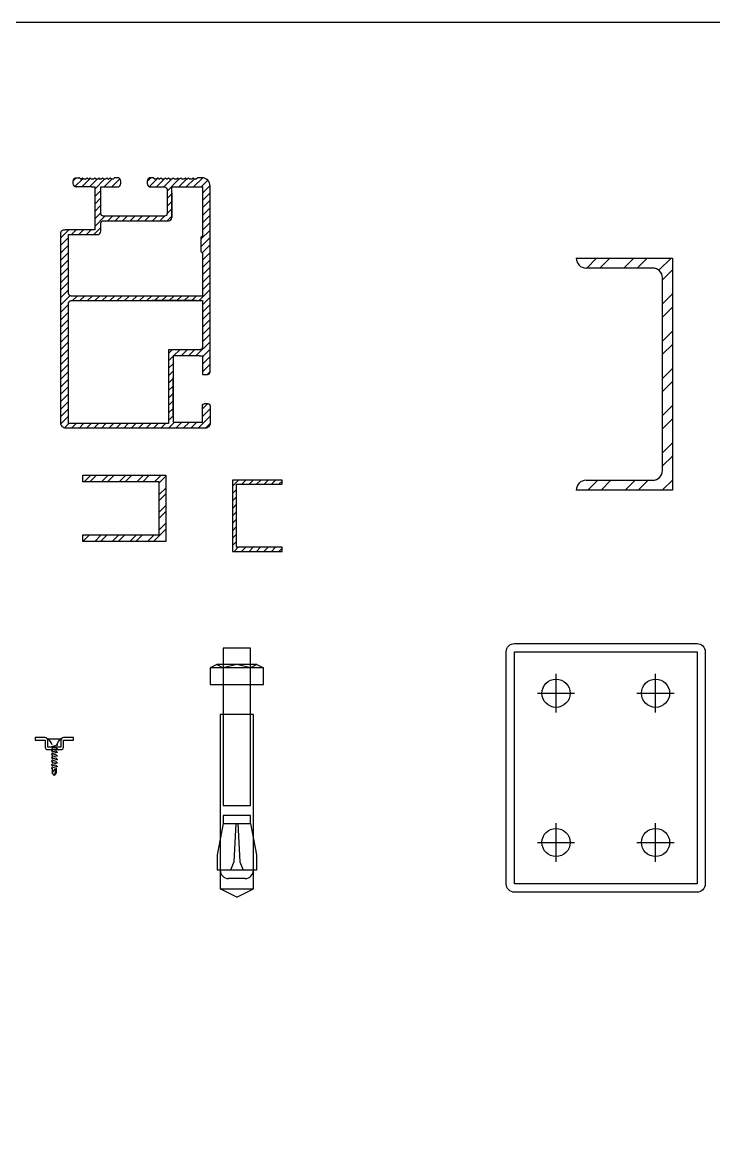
# Model space of a CAD drawing. Header units: millimetres. Extents: x -1481984 to -235402, y 1078406 to 1875046.
# Drawn here: x -1346895 to -1346478, y 1504125 to 1504792 of the extents above; entities that cross this region are included whole.
import ezdxf

# ---------------------------------------------------------------- set-up
doc = ezdxf.new("R2010")
doc.units = ezdxf.units.MM
doc.header["$LTSCALE"] = 1000
doc.layers.get('0').update_dxf_attribs({"linetype": 'CONTINUOUS'})
doc.layers.add('DOTE', color=1, linetype='CONTINUOUS')
doc.layers.add('铝合金', color=7, linetype='CONTINUOUS')

msp = doc.modelspace()

# ---------------------------------------------------------------- hatches: boundary and pattern name
h = msp.add_hatch()
h.set_pattern_fill('ANSI31', color=256, scale=2)
h.set_pattern_definition([(45, (-2146359.9056, 1388678.795), (-2.24506403, 2.24506403), [])])
h.paths.add_polyline_path([(-1346802.24, 1504696.88), (-1346801.32, 1504697.81), (-1346801.32, 1504696.88), (-1346800.39, 1504696.88), (-1346799.47, 1504697.81), (-1346798.54, 1504696.88), (-1346797.61, 1504696.88), (-1346796.69, 1504697.81), (-1346795.76, 1504696.88), (-1346794.83, 1504697.81), (-1346793.91, 1504696.88), (-1346792.98, 1504696.88), (-1346792.06, 1504697.81), (-1346791.13, 1504696.88), (-1346790.2, 1504696.88), (-1346789.28, 1504697.81), (-1346786.86, 1504697.81, -0.414214), (-1346781.86, 1504692.81), (-1346781.86, 1504580.73, -0.414214), (-1346783.36, 1504579.23), (-1346786.49, 1504579.23), (-1346786.49, 1504588.5), (-1346786.49, 1504590.34), (-1346788.35, 1504590.34), (-1346802.24, 1504590.34), (-1346804.1, 1504590.34), (-1346804.1, 1504588.5), (-1346804.1, 1504550.51), (-1346786.49, 1504550.51), (-1346786.49, 1504551.44), (-1346786.49, 1504560.13, -0.414214), (-1346784.99, 1504561.63), (-1346783.36, 1504561.63, -0.414214), (-1346781.86, 1504560.13), (-1346781.86, 1504549.81, -0.414214), (-1346784.86, 1504546.81), (-1346867.23, 1504546.81), (-1346868.86, 1504546.81, -0.414214), (-1346871.86, 1504549.81), (-1346871.86, 1504550.51), (-1346871.86, 1504664.45), (-1346871.86, 1504664.81, -0.414214), (-1346870.36, 1504666.31), (-1346869.07, 1504666.31), (-1346851.48, 1504666.31), (-1346851.48, 1504690.46), (-1346851.48, 1504692.25), (-1346853.33, 1504692.25), (-1346862.44, 1504692.25, -0.414214), (-1346864.44, 1504694.25), (-1346864.44, 1504695.81, -0.414214), (-1346862.44, 1504697.81), (-1346860.74, 1504697.81), (-1346859.81, 1504696.88), (-1346858.89, 1504697.81), (-1346857.96, 1504696.88), (-1346857.03, 1504696.88), (-1346856.11, 1504697.81), (-1346855.18, 1504696.88), (-1346854.26, 1504697.81), (-1346853.33, 1504696.88), (-1346852.4, 1504696.88), (-1346851.48, 1504697.81), (-1346850.55, 1504696.88), (-1346849.62, 1504696.88), (-1346848.7, 1504697.81), (-1346848.7, 1504696.88), (-1346847.77, 1504696.88), (-1346846.85, 1504697.81), (-1346845.91, 1504696.88), (-1346844.99, 1504696.88), (-1346844.07, 1504697.81), (-1346843.14, 1504696.88), (-1346842.21, 1504697.81), (-1346841.28, 1504696.88), (-1346840.36, 1504696.88), (-1346839.44, 1504697.81), (-1346837.73, 1504697.81, -0.414214), (-1346835.73, 1504695.81), (-1346835.73, 1504694.25, -0.414214), (-1346837.73, 1504692.25), (-1346847.77, 1504692.25), (-1346847.77, 1504676.15, 0.414214), (-1346846.27, 1504674.65), (-1346809.31, 1504674.65, 0.414214), (-1346807.81, 1504676.15), (-1346807.81, 1504690.75, 0.414214), (-1346809.31, 1504692.25), (-1346813.36, 1504692.25), (-1346817.85, 1504692.25, -0.414214), (-1346819.85, 1504694.25), (-1346819.85, 1504695.81, -0.414214), (-1346817.85, 1504697.81), (-1346816.14, 1504697.81), (-1346815.22, 1504696.88), (-1346814.29, 1504696.88), (-1346813.36, 1504697.81), (-1346812.44, 1504696.88), (-1346811.51, 1504697.81), (-1346810.59, 1504696.88), (-1346809.65, 1504696.88), (-1346808.73, 1504697.81), (-1346807.81, 1504696.88), (-1346806.88, 1504697.81), (-1346805.95, 1504696.88), (-1346805.02, 1504696.88), (-1346804.1, 1504697.81), (-1346803.18, 1504696.88)])
h.paths.add_polyline_path([(-1346786.49, 1504626.48), (-1346865.37, 1504626.48), (-1346865.73, 1504626.48, -0.414214), (-1346867.23, 1504627.98), (-1346867.23, 1504663.53), (-1346866.3, 1504663.53), (-1346849.77, 1504663.53, 0.414214), (-1346847.77, 1504665.53), (-1346847.77, 1504669.09), (-1346847.77, 1504670.37, -0.414214), (-1346846.27, 1504671.87), (-1346844.99, 1504671.87), (-1346807.02, 1504671.87, 0.414214), (-1346805.02, 1504673.87), (-1346805.02, 1504692.25), (-1346803.18, 1504692.25), (-1346786.49, 1504692.25), (-1346786.49, 1504690.4), (-1346786.49, 1504662.61), (-1346787.42, 1504661.68), (-1346787.42, 1504653.34), (-1346786.49, 1504652.41), (-1346786.49, 1504627.4)], flags=16)
h.paths.add_polyline_path([(-1346786.49, 1504623.7), (-1346786.49, 1504596.65), (-1346786.49, 1504595.55, -0.414214), (-1346787.99, 1504594.05), (-1346806.88, 1504594.05), (-1346806.88, 1504551.44), (-1346806.88, 1504549.59), (-1346809.65, 1504549.59), (-1346865.37, 1504549.59), (-1346867.23, 1504549.59), (-1346867.23, 1504622.2, -0.414214), (-1346865.73, 1504623.7), (-1346865.37, 1504623.7), (-1346788.35, 1504623.7)], flags=16)
h = msp.add_hatch()
h.set_pattern_fill('STEEL', color=4, scale=10)
h.set_pattern_definition([(45, (-1370998.978, 1682494.016), (-11.2253202, 11.2253202), []), (45, (-1370998.978, 1682501.953), (-11.2253202, 11.2253202), [])])
h.paths.add_polyline_path([(-1346515.14, 1504643.36, -0.414214), (-1346509.14, 1504637.36), (-1346509.14, 1504521.36, -0.414214), (-1346515.14, 1504515.36), (-1346555.14, 1504515.36, 0.414214), (-1346561.14, 1504509.36), (-1346503.14, 1504509.36), (-1346503.14, 1504649.36), (-1346561.14, 1504649.36, 0.414214), (-1346555.14, 1504643.36)])
h = msp.add_hatch()
h.set_pattern_fill('ANSI31', color=256, scale=2)
h.set_pattern_definition([(45, (-2340519.9514, 1318803.7833), (-2.24506403, 2.24506403), [])])
h.paths.add_polyline_path([(-1346738.42, 1504512.97), (-1346738.42, 1504515.47), (-1346768.42, 1504515.47), (-1346768.42, 1504472.47), (-1346738.42, 1504472.47), (-1346738.42, 1504474.97), (-1346765.92, 1504474.97), (-1346765.92, 1504512.97)])
at = {"layer": '铝合金'}
h = msp.add_hatch(dxfattribs=at)
h.set_pattern_fill('金属', color=256, scale=3)
h.set_pattern_definition([(45, (-1488453.647, 1479145.8614), (-5.30330086, 5.30330086), []), (45, (-1488450.112, 1479145.8614), (-5.30330086, 5.30330086), [])])
h.paths.add_polyline_path([(-1346858.63, 1504518.47), (-1346808.63, 1504518.47), (-1346808.63, 1504478.47), (-1346858.63, 1504478.47), (-1346858.63, 1504482.47), (-1346812.63, 1504482.47), (-1346812.63, 1504514.47), (-1346858.63, 1504514.47)])

# ---------------------------------------------------------------- linework, layer by layer
for p, q in [((-1346561.14, 1504649.36, 0), (-1346561.14, 1504649.36, 0)), ((-1346561.14, 1504649.36, 0), (-1346503.14, 1504649.36, 0)), ((-1346503.14, 1504649.36, 0), (-1346503.14, 1504509.36, 0)), ((-1346515.14, 1504643.36, 0), (-1346555.14, 1504643.36, 0)), ((-1346509.14, 1504521.36, 0), (-1346509.14, 1504637.36, 0)), ((-1346555.14, 1504515.36, 0), (-1346515.14, 1504515.36, 0)), ((-1346561.14, 1504509.36, 0), (-1346561.14, 1504509.36, 0)), ((-1346503.14, 1504509.36, 0), (-1346561.14, 1504509.36, 0))]:
    msp.add_line(p, q)
at = {"color": 3}
for p, q in [((-1346777.91, 1504404.26, 0), (-1346781.78, 1504402.26, 0)), ((-1346753.66, 1504404.26, 0), (-1346777.91, 1504404.26, 0)), ((-1346777.91, 1504404.26, 0), (-1346774.03, 1504402.26, 0)), ((-1346765.78, 1504404.26, 0), (-1346774.03, 1504402.26, 0)), ((-1346757.53, 1504402.26, 0), (-1346765.78, 1504404.26, 0)), ((-1346753.66, 1504404.26, 0), (-1346757.53, 1504402.26, 0)), ((-1346753.66, 1504404.26, 0), (-1346749.78, 1504402.26, 0)), ((-1346774.03, 1504308.29, 0), (-1346777.66, 1504289.47, 0)), ((-1346766.47, 1504308.29, 0), (-1346767.65, 1504285.32, 0)), ((-1346765.09, 1504308.29, 0), (-1346763.91, 1504285.32, 0)), ((-1346757.53, 1504308.29, 0), (-1346753.9, 1504289.47, 0)), ((-1346777.66, 1504289.47, 0), (-1346777.66, 1504280.2, 0)), ((-1346753.9, 1504289.47, 0), (-1346753.9, 1504280.2, 0)), ((-1346767.65, 1504285.32, 0), (-1346769.56, 1504280.2, 0)), ((-1346763.91, 1504285.32, 0), (-1346762, 1504280.2, 0)), ((-1346753.9, 1504280.2, 0), (-1346777.66, 1504280.2, 0)), ((-1346775.78, 1504280.2, 0), (-1346775.78, 1504280.2, 0)), ((-1346760.78, 1504275.2, 0), (-1346770.78, 1504275.2, 0)), ((-1346755.78, 1504280.2, 0), (-1346755.78, 1504280.2, 0)), ((-1346765.78, 1504264.05, 0), (-1346775.78, 1504269.05, 0)), ((-1346765.78, 1504264.05, 0), (-1346755.78, 1504269.05, 0))]:
    msp.add_line(p, q, dxfattribs=at)
at = {"color": 4}
for p, q in [((-1346879.67, 1504359.48), (-1346871.92, 1504359.48)), ((-1346873.86, 1504355.59), (-1346877.74, 1504354.52)), ((-1346874.44, 1504355.75), (-1346873.86, 1504355.59)), ((-1346877.74, 1504354.52), (-1346877.15, 1504354.36)), ((-1346873.86, 1504353.45), (-1346877.74, 1504352.38)), ((-1346877.74, 1504352.38), (-1346877.15, 1504352.22)), ((-1346873.86, 1504351.31), (-1346877.74, 1504350.24)), ((-1346877.74, 1504350.24), (-1346877.15, 1504350.08)), ((-1346873.86, 1504349.17), (-1346877.74, 1504348.1)), ((-1346877.15, 1504354.36), (-1346877.15, 1504353.37)), ((-1346877.15, 1504352.22), (-1346877.15, 1504351.22)), ((-1346877.15, 1504350.08), (-1346877.15, 1504349.08)), ((-1346875, 1504354.21), (-1346876.44, 1504353.81)), ((-1346875, 1504352.06), (-1346876.44, 1504351.67)), ((-1346875, 1504349.92), (-1346876.44, 1504349.52)), ((-1346874.44, 1504353.61), (-1346874.44, 1504354.36)), ((-1346874.44, 1504353.61), (-1346873.86, 1504353.45)), ((-1346874.44, 1504351.47), (-1346874.44, 1504352.22)), ((-1346874.44, 1504351.47), (-1346873.86, 1504351.31)), ((-1346874.44, 1504349.33), (-1346874.44, 1504350.08)), ((-1346874.44, 1504349.33), (-1346873.86, 1504349.17)), ((-1346877.74, 1504348.1), (-1346877.15, 1504347.94)), ((-1346873.86, 1504347.03), (-1346877.74, 1504345.95)), ((-1346877.74, 1504345.95), (-1346877.15, 1504345.79)), ((-1346873.86, 1504344.88), (-1346877.74, 1504343.81)), ((-1346877.74, 1504343.81), (-1346877.15, 1504343.65)), ((-1346873.86, 1504342.74), (-1346877.74, 1504341.67)), ((-1346877.74, 1504341.67), (-1346877.15, 1504341.51)), ((-1346877.15, 1504347.94), (-1346877.15, 1504346.94)), ((-1346877.15, 1504345.79), (-1346877.15, 1504344.8)), ((-1346877.15, 1504343.65), (-1346877.15, 1504342.66)), ((-1346875, 1504347.78), (-1346876.44, 1504347.38)), ((-1346875, 1504345.64), (-1346876.44, 1504345.24)), ((-1346875, 1504343.5), (-1346876.44, 1504343.1)), ((-1346874.44, 1504347.19), (-1346874.44, 1504347.94)), ((-1346874.44, 1504347.19), (-1346873.86, 1504347.03)), ((-1346874.44, 1504345.04), (-1346874.44, 1504345.79)), ((-1346874.44, 1504345.04), (-1346873.86, 1504344.88)), ((-1346874.44, 1504342.9), (-1346874.44, 1504343.65)), ((-1346874.44, 1504342.9), (-1346873.86, 1504342.74)), ((-1346874.44, 1504339.02), (-1346874.44, 1504341.9)), ((-1346877.15, 1504341.51), (-1346877.15, 1504339.02)), ((-1346877.15, 1504339.02), (-1346875.39, 1504341.33)), ((-1346875.8, 1504337.32), (-1346877.15, 1504339.02)), ((-1346875.8, 1504337.32), (-1346874.44, 1504339.02)), ((-1346875.48, 1504337.82), (-1346874.92, 1504340.95))]:
    msp.add_line(p, q, dxfattribs=at)
msp.add_lwpolyline([(-1347296.88, 1504791.68), (-1345721.12, 1504791.68), (-1345721.12, 1501545.3), (-1347296.88, 1501545.3)], close=True)
for points in [[(-1346853.33, 1504692.25), (-1346862.6, 1504692.25), (-1346862.44, 1504692.25, -0.414214), (-1346864.44, 1504694.25), (-1346864.44, 1504695.81, -0.414214), (-1346862.44, 1504697.81), (-1346860.74, 1504697.81)], [(-1346814.29, 1504696.88), (-1346815.22, 1504696.88), (-1346816.14, 1504697.81), (-1346817.85, 1504697.81, 0.414214), (-1346819.85, 1504695.81), (-1346819.85, 1504694.25, 0.414214), (-1346817.85, 1504692.25), (-1346813.36, 1504692.25), (-1346809.31, 1504692.25, -0.414214), (-1346807.81, 1504690.75), (-1346807.81, 1504676.15, -0.414214), (-1346809.31, 1504674.65), (-1346846.27, 1504674.65, -0.414214), (-1346847.77, 1504676.15), (-1346847.77, 1504692.25), (-1346846.85, 1504692.25), (-1346837.73, 1504692.25, 0.414214), (-1346835.73, 1504694.25), (-1346835.73, 1504695.81, 0.414214), (-1346837.73, 1504697.81), (-1346839.44, 1504697.81), (-1346840.36, 1504696.88), (-1346841.28, 1504696.88)], [(-1346786.49, 1504579.23), (-1346783.36, 1504579.23, 0.414214), (-1346781.86, 1504580.73), (-1346781.86, 1504692.81, 0.414214), (-1346786.86, 1504697.81), (-1346789.28, 1504697.81), (-1346790.2, 1504696.88), (-1346791.13, 1504696.88)], [(-1346871.86, 1504664.45), (-1346871.86, 1504664.81, -0.414214), (-1346870.36, 1504666.31), (-1346869.07, 1504666.31)], [(-1346806.88, 1504594.05), (-1346806.88, 1504551.44), (-1346806.88, 1504549.59), (-1346809.65, 1504549.59), (-1346865.37, 1504549.59), (-1346867.23, 1504549.59), (-1346867.23, 1504622.2, -0.414214), (-1346865.73, 1504623.7), (-1346865.37, 1504623.7), (-1346788.35, 1504623.7), (-1346786.49, 1504623.7), (-1346786.49, 1504596.65), (-1346786.49, 1504595.55, -0.414214), (-1346787.99, 1504594.05), (-1346806.88, 1504594.05)], [(-1346802.24, 1504590.34), (-1346804.1, 1504590.34), (-1346804.1, 1504588.5), (-1346804.1, 1504550.51), (-1346804.1, 1504550.51), (-1346804.1, 1504550.51), (-1346786.49, 1504550.51), (-1346786.49, 1504551.44), (-1346786.49, 1504560.13, -0.414214), (-1346784.99, 1504561.63), (-1346783.36, 1504561.63, -0.414214), (-1346781.86, 1504560.13), (-1346781.86, 1504549.81, -0.414214), (-1346784.86, 1504546.81), (-1346867.23, 1504546.81)], [(-1346867.23, 1504546.81), (-1346868.86, 1504546.81, -0.414214), (-1346871.86, 1504549.81), (-1346871.86, 1504550.51)]]:
    msp.add_lwpolyline(points, format="xyb")
for points in [[(-1346859.81, 1504696.88), (-1346860.74, 1504697.81)], [(-1346859.81, 1504696.88), (-1346858.89, 1504697.81), (-1346857.96, 1504696.88)], [(-1346857.03, 1504696.88), (-1346857.96, 1504696.88)], [(-1346857.03, 1504696.88), (-1346856.11, 1504697.81), (-1346855.18, 1504696.88)], [(-1346855.18, 1504696.88), (-1346854.26, 1504697.81), (-1346853.33, 1504696.88)], [(-1346852.4, 1504696.88), (-1346853.33, 1504696.88)], [(-1346852.4, 1504696.88), (-1346851.48, 1504697.81), (-1346850.55, 1504696.88)], [(-1346849.62, 1504696.88), (-1346850.55, 1504696.88)], [(-1346849.62, 1504696.88), (-1346848.7, 1504697.81), (-1346848.7, 1504696.88)], [(-1346847.77, 1504696.88), (-1346848.7, 1504696.88)], [(-1346847.77, 1504696.88), (-1346846.85, 1504697.81), (-1346845.91, 1504696.88)], [(-1346844.99, 1504696.88), (-1346845.91, 1504696.88)], [(-1346844.99, 1504696.88), (-1346844.07, 1504697.81), (-1346843.14, 1504696.88)], [(-1346843.14, 1504696.88), (-1346842.21, 1504697.81), (-1346841.28, 1504696.88)], [(-1346814.29, 1504696.88), (-1346813.36, 1504697.81), (-1346812.44, 1504696.88)], [(-1346812.44, 1504696.88), (-1346811.51, 1504697.81), (-1346810.59, 1504696.88)], [(-1346809.65, 1504696.88), (-1346810.59, 1504696.88)], [(-1346809.65, 1504696.88), (-1346808.73, 1504697.81), (-1346807.81, 1504696.88)], [(-1346807.81, 1504696.88), (-1346806.88, 1504697.81), (-1346805.95, 1504696.88)], [(-1346805.02, 1504696.88), (-1346805.95, 1504696.88)], [(-1346805.02, 1504696.88), (-1346804.1, 1504697.81), (-1346803.18, 1504696.88)], [(-1346802.24, 1504696.88), (-1346803.18, 1504696.88)], [(-1346802.24, 1504696.88), (-1346801.32, 1504697.81), (-1346801.32, 1504696.88)], [(-1346800.39, 1504696.88), (-1346801.32, 1504696.88)], [(-1346800.39, 1504696.88), (-1346799.47, 1504697.81), (-1346798.54, 1504696.88)], [(-1346797.61, 1504696.88), (-1346798.54, 1504696.88)], [(-1346797.61, 1504696.88), (-1346796.69, 1504697.81), (-1346795.76, 1504696.88)], [(-1346795.76, 1504696.88), (-1346794.83, 1504697.81), (-1346793.91, 1504696.88)], [(-1346792.98, 1504696.88), (-1346793.91, 1504696.88)], [(-1346792.98, 1504696.88), (-1346792.06, 1504697.81), (-1346791.13, 1504696.88)], [(-1346853.33, 1504692.25), (-1346851.48, 1504692.25), (-1346851.48, 1504690.46), (-1346851.48, 1504666.31), (-1346852.4, 1504666.31), (-1346869.07, 1504666.31)], [(-1346851.48, 1504688.55), (-1346851.48, 1504669.09)], [(-1346807.81, 1504688.55), (-1346807.81, 1504676.5)], [(-1346805.02, 1504688.55), (-1346805.02, 1504673.87)], [(-1346871.86, 1504550.51), (-1346871.86, 1504664.45)], [(-1346790.2, 1504626.48), (-1346817.07, 1504626.48)], [(-1346790.2, 1504623.7), (-1346817.07, 1504623.7)], [(-1346806.88, 1504588.5), (-1346806.88, 1504559.77)], [(-1346788.35, 1504590.34), (-1346802.24, 1504590.34)], [(-1346788.35, 1504590.34), (-1346786.49, 1504590.34), (-1346786.49, 1504588.5), (-1346786.49, 1504579.23)], [(-1346804.1, 1504586.64), (-1346804.1, 1504559.77)], [(-1346804.1, 1504554.22), (-1346804.1, 1504577.38)], [(-1346811.51, 1504549.59), (-1346842.21, 1504549.59)], [(-1346738.42, 1504512.97), (-1346738.42, 1504515.47), (-1346768.42, 1504515.47), (-1346768.42, 1504472.47), (-1346738.42, 1504472.47), (-1346738.42, 1504474.97), (-1346765.92, 1504474.97), (-1346765.92, 1504512.97), (-1346738.42, 1504512.97)]]:
    msp.add_lwpolyline(points)
msp.add_lwpolyline([(-1346847.77, 1504665.53), (-1346847.77, 1504669.09), (-1346847.77, 1504670.37, -0.414214), (-1346846.27, 1504671.87), (-1346844.99, 1504671.87), (-1346807.02, 1504671.87, 0.414214), (-1346805.02, 1504673.87), (-1346805.02, 1504692.25), (-1346803.18, 1504692.25), (-1346786.49, 1504692.25), (-1346786.49, 1504690.4), (-1346786.49, 1504662.61), (-1346787.42, 1504661.68), (-1346787.42, 1504653.34), (-1346786.49, 1504652.41), (-1346786.49, 1504627.4), (-1346786.49, 1504626.48), (-1346865.37, 1504626.48), (-1346865.73, 1504626.48, -0.414214), (-1346867.23, 1504627.98), (-1346867.23, 1504663.53), (-1346866.3, 1504663.53), (-1346849.77, 1504663.53, 0.414214)], format="xyb", close=True)
at = {"elevation": 0}
msp.add_lwpolyline([(-1346603.34, 1504271.93), (-1346603.34, 1504411.93, -0.414214), (-1346598.34, 1504416.93), (-1346488.34, 1504416.93, -0.414214), (-1346483.34, 1504411.93), (-1346483.34, 1504271.93, -0.414214), (-1346488.34, 1504266.93), (-1346598.34, 1504266.93, -0.414214)], format="xyb", close=True, dxfattribs=at)
at = {"color": 3, "elevation": 0}
for points in [[(-1346757.53, 1504414.19), (-1346774.03, 1504414.19), (-1346774.03, 1504319.19), (-1346757.53, 1504319.19)], [(-1346749.78, 1504402.26), (-1346781.78, 1504402.26), (-1346781.78, 1504392.26), (-1346749.78, 1504392.26)], [(-1346755.78, 1504374.05), (-1346775.78, 1504374.05), (-1346775.78, 1504269.05), (-1346755.78, 1504269.05)], [(-1346757.53, 1504313.26), (-1346774.03, 1504313.26), (-1346774.03, 1504308.29), (-1346757.53, 1504308.29)]]:
    msp.add_lwpolyline(points, close=True, dxfattribs=at)
at = {"elevation": 0}
msp.add_lwpolyline([(-1346598.34, 1504271.93), (-1346598.34, 1504411.93), (-1346488.34, 1504411.93), (-1346488.34, 1504271.93)], close=True, dxfattribs=at)
at = {"color": 4}
msp.add_lwpolyline([(-1346879.8, 1504358.72, 0.414214), (-1346881.3, 1504360.22), (-1346887.3, 1504360.22), (-1346887.3, 1504358.72), (-1346881.3, 1504358.72), (-1346881.3, 1504354.46, 0.414214), (-1346879.8, 1504352.96), (-1346871.8, 1504352.96, 0.414214), (-1346870.3, 1504354.46), (-1346870.3, 1504358.72), (-1346864.3, 1504358.72), (-1346864.3, 1504360.22), (-1346870.3, 1504360.22, 0.414214), (-1346871.8, 1504358.72), (-1346871.8, 1504354.46), (-1346879.8, 1504354.46)], format="xyb", close=True, dxfattribs=at)
for centre in [(-1346573.34, 1504386.93, 0), (-1346513.34, 1504386.93, 0), (-1346573.34, 1504296.93, 0), (-1346513.34, 1504296.93, 0)]:
    msp.add_circle(centre, 8.5)
for centre, start, end in [((-1346555.14, 1504649.36, 0), 180, 270), ((-1346515.14, 1504637.36, 0), 0, 90), ((-1346515.14, 1504637.36, 0), 0, 90), ((-1346555.14, 1504509.36, 0), 90, 180), ((-1346515.14, 1504521.36, 0), 270, 0)]:
    msp.add_arc(centre, 6, start, end)
at = {"color": 3}
for centre, start, end in [((-1346770.78, 1504280.2, 0), 180, 270), ((-1346760.78, 1504280.2, 0), 270, 0)]:
    msp.add_arc(centre, 5, start, end, dxfattribs=at)
at = {"color": 4}
for centre, start_param, end_param in [((-1346882.75, 1504352.66), -1.168466, -0.530621), ((-1346868.84, 1504352.66), 0.530621, 1.168466)]:
    msp.add_ellipse(centre, major_axis=(0, 7.91), ratio=0.769231, start_param=start_param, end_param=end_param, dxfattribs=at)
at = {"color": 4, "extrusion": (0, 0, -1)}
msp.add_ellipse((-1346875.2, 1504341.04), major_axis=(0, 0.378), ratio=0.769231, start_param=-0.691343, end_param=1.798851, dxfattribs=at)
at = {"layer": 'DOTE'}
for p, q in [((-1346573.34, 1504375.25, 0), (-1346573.34, 1504398.61, 0)), ((-1346513.34, 1504375.25, 0), (-1346513.34, 1504398.61, 0)), ((-1346584.57, 1504386.93, 0), (-1346562.1, 1504386.93, 0)), ((-1346524.57, 1504386.93, 0), (-1346502.1, 1504386.93, 0)), ((-1346573.34, 1504285.25, 0), (-1346573.34, 1504308.61, 0)), ((-1346513.34, 1504285.25, 0), (-1346513.34, 1504308.61, 0)), ((-1346584.57, 1504296.93, 0), (-1346562.1, 1504296.93, 0)), ((-1346524.57, 1504296.93, 0), (-1346502.1, 1504296.93, 0))]:
    msp.add_line(p, q, dxfattribs=at)
at = {"layer": '铝合金', "elevation": 0}
msp.add_lwpolyline([(-1346858.63, 1504518.47), (-1346808.63, 1504518.47), (-1346808.63, 1504478.47), (-1346858.63, 1504478.47), (-1346858.63, 1504482.47), (-1346812.63, 1504482.47), (-1346812.63, 1504514.47), (-1346858.63, 1504514.47), (-1346858.63, 1504518.47)], dxfattribs=at)

doc.saveas('drawing.dxf')
